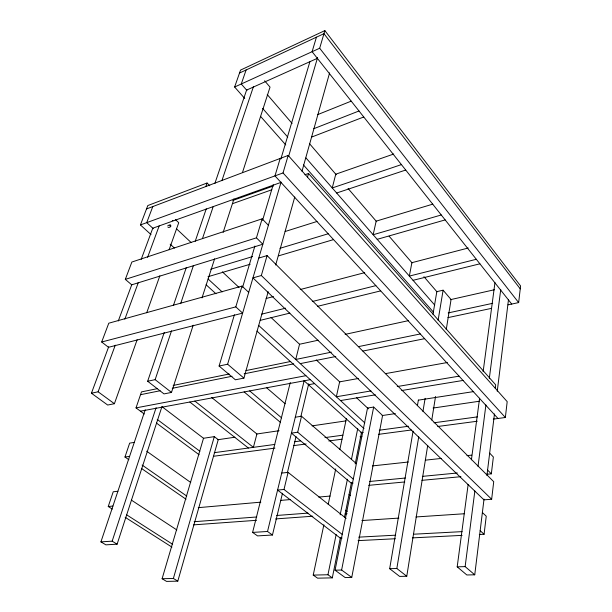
<?xml version="1.0" encoding="UTF-8"?>
<svg xmlns="http://www.w3.org/2000/svg" width="612" height="612" viewBox="0 0 612 612"><rect width="100%" height="100%" fill="white"/><g stroke="black" fill="none" stroke-linecap="round" stroke-linejoin="round"><path stroke-width="0.92" d="M493.28 419.105L505.359 417.499L507.187 401.64L288.175 155.425L146.52 208.937M508.037 304.845L518.655 302.588L520.582 285.942L324.857 30.6L240.547 70.089L234.633 87.011L244.731 98.455M267.084 255.594L261.339 275.522L252.955 277.894L483.939 499.843L491.65 499.262L493.723 481.682L267.084 255.594L258.769 258.073M479.303 534.506L484.077 534.261L486.249 516.199L482.378 512.558M486.578 474.285L491.337 473.841L493.364 456.988L489.661 453.171M468.149 484.421L457.195 566.834L466.841 574.974L474.744 574.806L484.023 499.109M486.93 475.455L494.465 413.949M497.25 391.236L508.503 299.452M495.269 388.245L495.689 384.856L308.517 173.471L304.914 174.757M474.744 574.806L465.135 566.62L474.858 490.969M478.018 466.382L485.913 404.922M489.317 378.438L500.738 289.553M471.416 459.796L479.601 398.221M483.128 371.698L494.963 282.652M413.085 431.123L389.668 568.693L399.628 576.412L406.766 576.259L427.712 445.421M431.781 420.008L435.545 396.477M446.24 329.646L451.067 299.528L443.103 290.187L436.823 291.656L432.975 314.277M406.766 576.259L396.836 568.502L418.723 436.869M422.938 411.478L425.133 398.32M438.108 320.275L443.103 290.187M417.415 405.679L418.378 400.026M351.755 577.437L382.577 415.487L373.672 407.064L367.537 408.02L335.047 570.2L345.199 577.575L351.755 577.437L341.618 570.017L335.047 570.2M341.618 570.017L373.672 407.064M323.878 524.79L313.222 575.104L317.582 578.172L332.301 577.858L340.371 537.696M344.502 517.155L351.449 482.6M355.197 463.919L361.585 432.171M332.301 577.858L327.955 574.745L336.164 534.483M340.165 514.822L347.417 479.242M351.426 459.581L357.722 428.683M328.223 504.296L335.728 468.884M339.867 449.323L346.384 418.577M290.272 382.515L252.603 532.417L257.545 535.898L272.455 535.018L282.469 493.257M287.357 472.839L296.032 436.647M300.928 416.229L308.716 383.755M342.077 534.291L283.999 489.47L288.091 472.372L281.719 473.076M353.116 478.959L297.7 432.225L301.525 416.237L295.29 417.208M272.455 535.018L267.528 531.484L304.172 380.679M271.032 317.483L299.551 344.235L295.734 359.466L331.322 352.175M307.499 177.151L308.517 173.471M234.396 314.744L219.088 366.045L235.391 379.792L243.92 378.109L268.178 291.687M275.668 265.027L294.762 196.988M301.991 171.245L329.608 72.874M177.809 581.155L218.247 439.668L214.307 436.639L203.513 438.261L162.103 578.73L166.533 581.4L177.809 581.155L173.38 578.455L162.103 578.73M173.38 578.455L214.307 436.639M151.011 234.587L140.423 224.941L283.027 172.944L288.175 155.425M234.633 87.011L319.678 48.241L324.857 30.6M219.088 366.045L227.626 364.224L281.069 182.062M288.589 156.427L317.59 57.566M242.031 286.079L108.775 323.205L101.684 342.001L235.811 306.88L242.031 286.079L248.709 292.375M256.451 237.831L262.831 244.234L131.718 284.825L125.315 279.378L256.451 237.831L262.135 218.836L268.393 225.285M280.189 158.447L274.972 175.881L497.984 418.478M316.442 37.179L312.105 51.691L511.731 304.057M242.597 287.257L254.898 246.032M262.548 220.381L273.212 184.656M280.862 159.005L309.84 61.896M164.23 332.492L147.66 381.245L164.001 393.906L171.49 392.422L193.193 325.186M201.991 297.929L214.605 258.853M223.112 232.506L233.96 198.885M242.467 172.538L270.037 87.126L264.629 80.776M145.22 409.78L100.926 541.865L105.876 544.848L117.114 544.183L161.981 406.498M100.926 541.865L112.157 541.161L156.098 407.691M147.66 381.245L155.142 379.654L171.528 330.809M180.632 303.674L193.377 265.685M202.48 238.55L213.106 206.887M221.904 180.655L253.46 86.583M112.271 509.069L108.24 506.507L113.22 491.78L117.902 491.26M128.872 459.734L124.963 457.034L129.66 443.126L134.28 442.399M173.433 305.403L186.316 267.482M195.213 241.304L206.259 208.799M214.85 183.516L246.751 89.62M144.264 414.01L136.017 407.883L141.471 391.894L157.33 388.658M205.846 186.53L207.063 183.011L209.748 185.727M246.108 69.975L241.266 83.989L246.919 90.454M108.661 346.836L91.418 393.218L107.689 405.037L114.398 403.713L137.126 339.775M146.727 312.755L159.847 275.828M169.134 249.711L178.735 222.699L175.323 219.471M91.418 393.218L98.111 391.795L115.27 345.176M124.84 319.173L138.373 282.415M147.607 257.315L159.158 225.935M118.284 320.971L131.878 284.404M141.165 259.427L152.778 228.207L280.969 182.399M125.315 279.378L131.855 262.043L262.135 218.836M152.793 206.565L146.727 222.638L153.344 228.712M140.423 224.941L147.806 205.555L207.063 183.011M172.921 220.618L172.293 220.595M239.514 73.042L323.955 33.675L520.246 288.849M246.598 90.086L317.368 58.347M317.704 114.612L351.173 101.156M313.757 128.711L358.999 110.979M311.47 137.142L363.75 116.984M168.017 227.427C172.53 227.855 171.199 222.791 167.612 225.966M170.228 225.032L169.929 225.851L170.626 226.501M232.858 200.445L273.388 185.994M232.545 203.666L271.805 189.774M393.73 154.025L335.766 174.198L332.24 187.96L401.411 164.597M336.654 193.002L405.718 170.037M285.146 231.497L317.016 221.468M210.742 269.196L252.618 256.566M279.936 248.327L328.193 233.769M432.783 204.148L376.158 221.146L373.167 234.733L441.26 214.973M208.026 276.7L250.17 264.246M278.575 255.847L333.548 239.598M377.191 239.33L445.169 219.907M266.105 298.495L273.48 296.56M300.194 289.553L364.691 272.646M468.218 248.013L411.891 262.678L409.344 276.081L476.32 259.289M261.638 314.163L285.59 308.18M312.304 301.509L375.875 285.636M413.046 280.304L479.9 263.81M260.192 320.359L289.851 313.107M317.659 306.298L380.687 290.876M450.325 299.689L494.488 289.728M299.559 344.25L318.156 340.218M345.114 334.374L408.334 320.673M448.206 312.923L492.691 303.315M447.9 317.636L491.382 308.387M358.487 346.622L420.299 333.961M173.188 385.43L229.163 374.016M245.955 370.589L290.731 361.463M140.515 394.694L160.13 390.747M172.27 388.299L232.04 376.265M244.18 373.817L293.676 363.849M300.255 363.62L335.797 356.498M362.916 351.058L424.636 338.681M136.017 407.883L305.901 375.684M140.454 411.18L310.276 379.67M308.479 384.734L314.614 383.617M358.38 378.484L339.637 381.842L336.348 396.76L371.01 390.938M385.56 373.611L447.41 362.511M397.249 386.539L459.084 376.158M340.494 400.562L375.37 394.839M401.763 390.51L463.024 380.45M418.356 400.149L473.696 391.581M217.941 439.714L234.886 437.22M256.527 434.038L279.11 430.71M312.051 425.868L345.933 420.88M382.125 415.556L395.337 413.605M433.089 408.051L479.341 401.243M124.963 457.034L129.599 456.361M297.7 432.225L291.427 433.12L351.319 483.251L353.078 483.075M214.254 452.673L274.803 444.434M294.678 441.734L300.354 440.961M324.949 437.611L342.927 435.17M360.904 432.722L363.214 432.409M379.287 430.221L408.533 426.243M434.007 422.777L477.406 416.879M213.466 456.284L274.918 448.114M293.829 445.605L306.115 443.968M328.805 440.954L342.039 439.202M360.009 436.815L361.899 436.563M378.384 434.367L411.348 429.991M437.718 426.488L477.268 421.232M372.41 465.916L408.342 462.014M425.363 460.163L441.436 458.419M466.964 455.642L471.691 455.129M108.24 506.507L112.937 506.048M283.999 489.47L277.58 490.09L340.287 538.124L342.093 538.024M369.396 481.499L405.328 478.026M422.349 476.381L457.332 472.999M368.654 485.339L404.792 481.95M421.913 480.344L460.905 476.694M198.234 507.662L260.842 502.154M280.77 500.402L290.256 499.568M318.714 497.066L330.098 496.064M194.165 521.699L256.749 516.979M276.662 515.472L307.958 513.116M193.644 524.866L256.55 520.299M275.614 518.922L312.793 516.222M345.199 513.873L347.103 513.728M361.883 520.544L398.886 518.089M415.961 516.956L464.347 513.751M252.603 532.417L267.528 531.484M358.678 537.145L395.689 535.171M413.72 534.207L462.121 531.629M358.089 540.625L395.314 538.744M412.496 537.879L462.121 535.37M389.668 568.693L396.836 568.502M457.195 566.834L465.135 566.62M313.222 575.104L327.955 574.745M112.157 541.161L117.114 544.183M125.162 517.293L171.911 547.097M126.47 514.715L172.645 544.298M131.435 500.142L176.814 529.938M141.395 468.394L186.01 499.231M142.122 465.066L186.744 496.064M146.658 451.189L190.737 482.501M98.111 391.795L114.398 403.713M156.458 423.06L199.114 454.731M157.23 419.427L199.887 451.266M162.272 406.865L203.681 438.391M101.684 342.001L108.492 347.295L242.62 313.122L235.811 306.88M155.142 379.654L171.49 392.422M189.835 402.015L248.388 448.03M194.868 401.082L253.391 447.349L256.91 433.977L211.691 397.494M288.091 472.372L346.132 518.395M345.887 510.255L347.249 511.341M349.077 494.397L350.416 495.498M244.142 391.94L280.48 422.41M249.681 390.915L281.627 417.881M227.626 364.224L243.92 378.109M266.541 387.687L285.184 403.759M301.525 416.237L356.222 463.475M304.133 380.809L361.485 432.646M206.099 284.764L215.982 293.775M256.948 331.084L363.995 428.599M480.16 530.673L484.077 534.261M170.167 244.157L174.382 248.028M208.111 279.003L222.164 291.901M258.7 325.454L364.79 422.884M176.44 228.75L191.051 242.451M222.347 271.812L239.04 287.472M316.243 359.894L339.889 382.079M356.582 397.739L368.401 408.831M261.339 275.522L491.65 499.262M487.588 470.07L491.337 473.841M283.027 172.944L505.359 417.499M260.513 116.326L285.773 144.922M303.445 164.934L433.503 312.204M262.625 108.4L287.747 137.119M305.969 157.934L434.742 305.105M267.245 94.546L292.115 123.456M309.527 143.69L336.263 174.764M348.075 188.496L376.678 221.743M389.11 236.201L412.113 262.938M423.932 276.67L436.983 291.848M319.678 48.241L518.655 302.588"/></g></svg>
